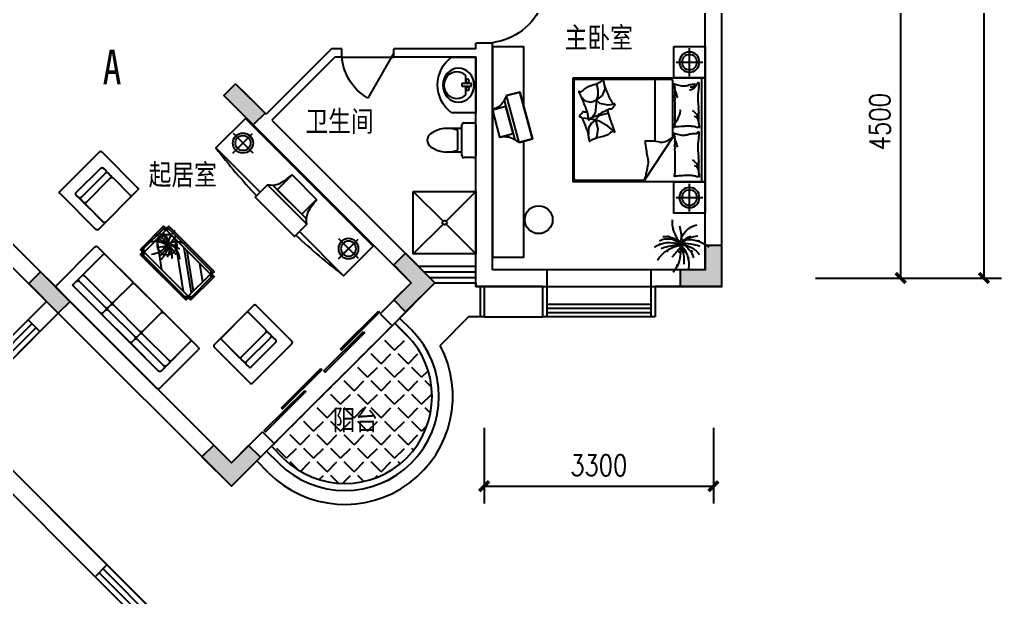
# Model space of a CAD drawing. Header units: millimetres. Extents: x 1246 to 36733, y 575 to 30358.
# Drawn here: x 22601 to 36733, y 14180 to 22496 of the extents above; entities that cross this region are included whole.
import ezdxf
from ezdxf.enums import TextEntityAlignment as Align

# ---------------------------------------------------------------- set-up
doc = ezdxf.new("R2010")
doc.units = ezdxf.units.MM
for name, color, linetype in [('COLUMN', 7, 'Continuous'), ('GROUND', 2, 'Continuous'), ('JIAJU', 30, 'Continuous'), ('PUB_DIM', 3, 'Continuous'), ('PUB_TEXT', 7, 'Continuous'), ('WALL', 4, 'Continuous'), ('WINDOW', 5, 'Continuous'), ('WINDOW_TEXT', 7, 'Continuous'), ('面积线', 1, 'Continuous')]:
    doc.layers.add(name, color=color, linetype=linetype)
doc.styles.add('-黑体', font='simhei.ttf')
doc.styles.add('CHINA', font='romant', dxfattribs={"width": 0.8, "height": 150, "bigfont": 'fs64f'})
doc.styles.add('DIM_FONT', font='SIMPLEX.shx', dxfattribs={"width": 0.8})
doc.styles.add('SIMPLEX', font='SIMPLEX.SHX')
doc.styles.get("Standard").update_dxf_attribs({"font": 'arial.ttf'})
doc.dimstyles.new('DIMN', dxfattribs={"dimtxt": 300, "dimasz": 1, "dimexe": 250, "dimexo": 300, "dimgap": 150, "dimtad": 1, "dimdec": 0, "dimdsep": 46, "dimtxsty": 'DIM_FONT', "dimblk": '_DIMX', "dimblk1": 'ARCHTICK', "dimblk2": 'ARCHTICK', "dimcen": 0.1, "dimclrt": 7, "dimadec": 0, "dimazin": 0, "dimtfac": 1, "dimtdec": 0, "dimtix": 1, "dimtmove": 2, "dimatfit": 3, "dimldrblk": '_DIMX', "dimfxl": 1, "dimtolj": 1, "dimtzin": 0, "dimarcsym": 0})

# ---------------------------------------------------------------- blocks, each defined once
blk = doc.blocks.new('_DIMX')
at = {"const_width": 50}
blk.add_lwpolyline([(-70, -70), (70, 70)], dxfattribs=at)
blk = doc.blocks.new('*D89')
at = {"layer": 'DEFPOINTS', "color": 0, "transparency": 16777216}
for p in [(33756, 27277), (33756, 18777), (36483, 18777)]:
    blk.add_point(p, dxfattribs=at)
at = {"layer": 'PUB_DIM', "color": 0, "lineweight": -2, "transparency": 16777216}
for p, q in [((34056, 27277), (36733, 27277)), ((36483, 27276), (36483, 18778)), ((34056, 18777), (36733, 18777))]:
    blk.add_line(p, q, dxfattribs=at)
for p, rotation in [((36483, 27277), 90), ((36483, 18777), 270)]:
    blk.add_blockref('_DIMX', p, dxfattribs=dict(at, rotation=rotation))
at = {"layer": 'PUB_DIM', "color": 7, "transparency": 16777216, "insert": (36183, 23027), "char_height": 300, "attachment_point": 5, "rotation": 90, "style": 'DIM_FONT'}
blk.add_mtext('\\A1;8500', dxfattribs=at)
blk = doc.blocks.new('_ARCHTICK')
at = {"color": 0, "linetype": 'ByBlock', "const_width": 0.15}
blk.add_lwpolyline([(-0.5, -0.5), (0.5, 0.5)], dxfattribs=at)
blk = doc.blocks.new('M_C33SQR')
for p, q in [((-433, 755), (-433, 25)), ((392, 780), (-408, 780)), ((417, 755), (417, 25)), ((242, 600), (-258, 600)), ((267, 575), (267, 0)), ((392, 0), (-408, 0))]:
    blk.add_line(p, q)
for points in [[(242, 600), (-258, 600, 0.414214), (-283, 575), (-283, 525, 0.414214), (-258, 500), (242, 500, 0.414214), (267, 525), (267, 575, 0.414214)], [(242, 500), (-258, 500, 0.414214), (-283, 475), (-283, 425, 0.414214), (-258, 400), (242, 400, 0.414214), (267, 425), (267, 475, 0.414214)], [(242, 400), (-258, 400, 0.414214), (-283, 375), (-283, 25, 0.414214), (-258, 0), (242, 0, 0.414214), (267, 25), (267, 375, 0.414214)]]:
    blk.add_lwpolyline(points, format="xyb", close=True)
for centre, start, end in [((-408, 755), 90, 180), ((392, 755), 0, 90), ((242, 575), 0, 90), ((-408, 25), 180, 270), ((392, 25), 270, 0)]:
    blk.add_arc(centre, 25, start, end)
at = {"width": 0.8, "flags": 9}
for tag in ['XSIZE', 'YSIZE']:
    blk.add_attdef(tag, (0, 0), '', height=0.5, dxfattribs=at)
blk = doc.blocks.new('_C2MJO')
at = {"layer": 'JIAJU'}
for p, q in [((0, 275), (0, -275)), ((-266, 0), (266, 0)), ((0, 0), (-294, 0))]:
    blk.add_line(p, q, dxfattribs=at)
for radius in [200, 150]:
    blk.add_circle((0, 0), radius, dxfattribs=at)
at = {"style": 'DIM_FONT', "width": 0.8, "flags": 9}
for tag in ['XSIZE', 'YSIZE']:
    blk.add_attdef(tag, (0, 0), '', height=0.5, dxfattribs=at)
blk = doc.blocks.new('U_A8KZN')
at = {"layer": 'JIAJU'}
for points in [[(300, 344), (300, -344)], [(350, -400), (600, -400), (600, 400), (350, 400)]]:
    blk.add_lwpolyline(points, dxfattribs=at)
for points in [[(350, -400), (350, 400), (600, 400), (600, -400)], [(300, -250), (300, 250), (0, 250), (0, -250)]]:
    blk.add_lwpolyline(points, close=True, dxfattribs=at)
for points in [[(350, 400), (319, 363), (231, 259), (-10, 254), (0, 250)], [(350, -400), (319, -363), (231, -259), (-10, -254), (0, -250)]]:
    blk.add_open_spline(points, degree=3, knots=[0, 0, 0, 0, 140.571181, 395.440063, 395.440063, 395.440063, 395.440063], dxfattribs=at)
at = {"style": 'DIM_FONT', "width": 0.8, "flags": 9}
for tag in ['XSIZE', 'YSIZE']:
    blk.add_attdef(tag, (0, 0), '', height=0.5, dxfattribs=at)
blk = doc.blocks.new('U_A2EHK')
at = {"layer": 'JIAJU'}
for points in [[(-674, 400, -0.023721), (-600, 1300)], [(-600, -1300, -0.023721), (-674, -400, -0.022437)]]:
    blk.add_lwpolyline(points, format="xyb", dxfattribs=at)
blk.add_lwpolyline([(-600, 400), (-600, 1300), (0, 1300), (0, -1300), (-600, -1300), (-600, -400)], dxfattribs=at)
at = {"layer": 'JIAJU', "xscale": 0.72727, "yscale": 0.72727, "zscale": 0.72727}
blk.add_blockref('_C2MJO', (-275, 1075), dxfattribs=at)
at = {"layer": 'JIAJU', "rotation": 180}
blk.add_blockref('U_A8KZN', (-100, 0), dxfattribs=at)
at = {"layer": 'JIAJU', "xscale": -0.72727, "yscale": 0.72727, "zscale": 0.72727, "rotation": 180}
blk.add_blockref('_C2MJO', (-275, -1075), dxfattribs=at)
at = {"style": 'DIM_FONT', "width": 0.8, "flags": 9}
for tag in ['XSIZE', 'YSIZE']:
    blk.add_attdef(tag, (0, 0), '', height=0.5, dxfattribs=at)
blk = doc.blocks.new('M_C34MSO')
for p, q in [((-1058, -186), (-1058, 600)), ((-1031, 627), (1015, 627)), ((-896, 8), (-896, 627)), ((881, -19), (881, 627)), ((1042, -186), (1042, 600)), ((-869, -19), (881, -19)), ((-1031, -213), (1015, -213))]:
    blk.add_line(p, q)
for points in [[(-869, 196), (-331, 196, 0.414214), (-304, 223), (-304, 600, 0.414214), (-331, 627), (-869, 627, 0.414214), (-896, 600), (-896, 223, 0.414214)], [(-277, 196), (261, 196, 0.414214), (288, 223), (288, 600, 0.414214), (261, 627), (-277, 627, 0.414214), (-304, 600), (-304, 223, 0.414214)], [(315, 196), (854, 196, 0.414214), (881, 223), (881, 600, 0.414214), (854, 627), (315, 627, 0.414214), (288, 600), (288, 223, 0.414214)], [(-869, 89), (-331, 89, 0.414214), (-304, 115), (-304, 169, 0.414214), (-331, 196), (-869, 196, 0.414214), (-896, 169), (-896, 115, 0.414214)], [(-277, 89), (261, 89, 0.414214), (288, 115), (288, 169, 0.414214), (261, 196), (-277, 196, 0.414214), (-304, 169), (-304, 115, 0.414214)], [(315, 89), (854, 89, 0.414214), (881, 115), (881, 169, 0.414214), (854, 196), (315, 196, 0.414214), (288, 169), (288, 115, 0.414214)], [(-869, -19), (-331, -19, 0.414214), (-304, 8), (-304, 62, 0.414214), (-331, 89), (-869, 89, 0.414214), (-896, 62), (-896, 8, 0.414214)], [(-277, -19), (261, -19, 0.414214), (288, 8), (288, 62, 0.414214), (261, 89), (-277, 89, 0.414214), (-304, 62), (-304, 8, 0.414214)], [(315, -19), (854, -19, 0.414214), (881, 8), (881, 62, 0.414214), (854, 89), (315, 89, 0.414214), (288, 62), (288, 8, 0.414214)]]:
    blk.add_lwpolyline(points, format="xyb", close=True)
for centre, start, end in [((-1031, 600), 90, 180), ((1015, 600), 0, 90), ((-869, 8), 180, 270), ((854, 8), 270, 0), ((-1031, -186), 180, 270), ((1015, -186), 270, 0)]:
    blk.add_arc(centre, 26.9, start, end)
at = {"width": 0.8, "flags": 9}
for tag in ['XSIZE', 'YSIZE']:
    blk.add_attdef(tag, (0, 0), '', height=0.5, dxfattribs=at)
blk = doc.blocks.new('U_A8GCQ')
at = {"layer": 'JIAJU', "rotation": 90}
blk.add_blockref('M_C34MSO', (-213, 8), dxfattribs=at)
at = {"style": 'DIM_FONT', "width": 0.8, "flags": 9}
for tag in ['XSIZE', 'YSIZE']:
    blk.add_attdef(tag, (0, 0), '', height=0.5, dxfattribs=at)
blk = doc.blocks.new('_WBLK')
for p, q in [((-0.5, 0.5), (0.5, 0.5)), ((0.5, 0.1667), (-0.5, 0.1667)), ((0.5, -0.1667), (-0.5, -0.1667)), ((-0.5, -0.5), (0.5, -0.5))]:
    blk.add_line(p, q)
at = {"layer": 'WINDOW_TEXT', "style": 'SIMPLEX', "flags": 9}
blk.add_attdef('A', text='', height=1, dxfattribs=at).set_placement((0, 1.5), align=Align.MIDDLE)
blk = doc.blocks.new('M_C57NTX')
for p, q in [((-446, 283), (-446, 278)), ((-436, 293), (473, 293)), ((483, 283), (483, 278)), ((-496, -226), (-496, 233)), ((-486, 243), (-481, 243)), ((-427, 268), (-471, 224)), ((-399, 268), (-471, 196)), ((-471, -226), (-471, 233)), ((-436, 268), (473, 268)), ((-431, 72), (-217, 228)), ((-431, -116), (43, 228)), ((-431, -159), (102, 228)), ((-336, -222), (283, 228)), ((436, 268), (509, 196)), ((465, 268), (509, 224)), ((509, 233), (509, -226)), ((524, 243), (519, 243)), ((534, 233), (534, -226)), ((106, -222), (469, 42)), ((-486, -236), (-481, -236)), ((-399, -262), (-471, -189)), ((-427, -262), (-471, -218)), ((-446, -277), (-446, -272)), ((473, -262), (-436, -262)), ((436, -262), (509, -189)), ((465, -262), (509, -218)), ((483, -277), (483, -272)), ((524, -236), (519, -236)), ((473, -287), (-436, -287))]:
    blk.add_line(p, q)
blk.add_lwpolyline([(-431, -222), (-431, 228), (469, 228), (469, -222)], close=True)
at = {"const_width": 12}
for points in [[(225, 150, 1), (237, 150, 1)], [(409, 163, 1), (421, 163, 1)], [(123, 120, 1), (135, 120, 1)], [(189, 24, 1), (201, 24, 1)], [(253, 126, 1), (265, 126, 1)], [(264, 18, 1), (276, 18, 1)], [(277, 84, 1), (289, 84, 1)], [(288, 107, 1), (300, 107, 1)], [(294, 93, 1), (306, 93, 1)], [(297, 74, 1), (309, 74, 1)], [(305, 18, 1), (317, 18, 1)], [(308, 87, 1), (320, 87, 1)], [(418, 27, 1), (430, 27, 1)], [(486, 90, 1), (498, 90, 1)], [(220, -38, 1), (232, -38, 1)], [(324, -108, 1), (336, -108, 1)]]:
    blk.add_lwpolyline(points, format="xyb", close=True, dxfattribs=at)
blk.add_circle((308, 86), 144)
for centre, radius, start, end in [((-436, 283), 10, 90, 180), ((156, 293), 219, 342.9456, 6.4814), ((473, 283), 10, 0, 90), ((-486, 233), 10, 90, 180), ((-481, 233), 10, 0, 90), ((-436, 278), 10, 180, 270), ((110, -88), 259, 48.7581, 83.8624), ((109, 83), 193, 6.9904, 78.0284), ((176, 42), 126, 28.8901, 78.4579), ((781, 125), 490, 163.8561, 179.1105), ((-395, 504), 810, 328.9873, 340.361), ((421, -27), 169, 62.9909, 135.9102), ((448, -69), 233, 85.8741, 126.9558), ((473, 278), 10, 270, 0), ((519, 233), 10, 90, 180), ((524, 233), 10, 0, 90), ((228, -157), 293, 78.5516, 130.9815), ((280, -402), 502, 88.3286, 108.729), ((344, -194), 291, 103.0452, 139.7766), ((364, -84), 190, 114.0956, 166.2953), ((482, -98), 260, 134.4861, 189.3762), ((613, -62), 346, 155.0888, 185.9637), ((267, -555), 642, 70.5249, 87.8244), ((624, 28), 325, 171.2496, 218.2333), ((404, -128), 234, 53.3231, 115.7633), ((-1013, -1156), 1790, 39.0488, 42.6799), ((269, -208), 287, 31.315, 82.1378), ((-486, -226), 10, 180, 270), ((-481, -226), 10, 270, 0), ((-436, -272), 10, 90, 180), ((-436, -277), 10, 180, 270), ((473, -272), 10, 0, 90), ((473, -277), 10, 270, 0), ((519, -226), 10, 180, 270), ((524, -226), 10, 270, 0)]:
    blk.add_arc(centre, radius, start, end)
at = {"style": 'DIM_FONT', "width": 0.8, "flags": 9}
for tag in ['XSIZE', 'YSIZE']:
    blk.add_attdef(tag, (0, 0), '', height=0.5, dxfattribs=at)
blk = doc.blocks.new('U_A10HSO')
at = {"layer": 'JIAJU', "rotation": 270}
blk.add_blockref('M_C57NTX', (-293, 19), dxfattribs=at)
at = {"style": 'DIM_FONT', "width": 0.8, "flags": 9}
for tag in ['XSIZE', 'YSIZE']:
    blk.add_attdef(tag, (0, 0), '', height=0.5, dxfattribs=at)
blk = doc.blocks.new('00417160123020')
for p, q in [((-750, 90), (750, 90)), ((-750, 29.7), (750, 29.7)), ((-750, -29.7), (750, -29.7)), ((-750, -90), (750, -90))]:
    blk.add_line(p, q)
at = {"style": 'SIMPLEX', "flags": 9}
blk.add_attdef('A', text='', height=1, dxfattribs=at).set_placement((0, 0), align=Align.MIDDLE)
blk = doc.blocks.new('M_F19')
at = {"const_width": 30}
for points in [[(-446, 82, 1), (-416, 82, 1)], [(-192, 156, 1), (-162, 156, 1)], [(-123, 99, 1), (-93, 99, 1)], [(-61, -8, 1), (-31, -8, 1)], [(-34, 49, 1), (-4, 49, 1)], [(-20, 16, 1), (10, 16, 1)], [(14, 0, 1), (44, 0, 1)], [(269, 190, 1), (299, 190, 1)], [(461, 8, 1), (491, 8, 1)], [(-281, -157, 1), (-251, -157, 1)], [(-96, -173, 1), (-66, -173, 1)], [(-13, -33, 1), (17, -33, 1)], [(7, -173, 1), (37, -173, 1)], [(289, -149, 1), (319, -149, 1)], [(-206, -314, 1), (-176, -314, 1)], [(56, -487, 1), (86, -487, 1)]]:
    blk.add_lwpolyline(points, format="xyb", close=True, dxfattribs=at)
for centre, radius, start, end in [((-483, -9), 482, 6.9904, 78.0284), ((-364, 515), 548, 342.9456, 6.4814), ((1199, 96), 1225, 163.8561, 179.1105), ((-1741, 1044), 2026, 328.9873, 340.361), ((-185, -611), 732, 78.5516, 130.9815), ((-55, -1223), 1256, 88.3286, 108.729), ((104, -701), 728, 103.0452, 139.7766), ((-480, -437), 647, 48.7581, 83.8624), ((155, -426), 476, 114.0956, 166.2953), ((-315, -111), 315, 28.8901, 78.4579), ((298, -285), 422, 62.9909, 135.9102), ((257, -536), 586, 53.3231, 115.7633), ((366, -391), 582, 85.8741, 126.9558), ((450, -463), 649, 134.4861, 189.3762), ((779, -372), 864, 155.0888, 185.9637), ((-87, -1604), 1605, 70.5249, 87.8244), ((805, -149), 813, 171.2496, 218.2333), ((-3288, -3108), 4475, 39.0488, 42.6799), ((-83, -736), 718, 31.315, 82.1378)]:
    blk.add_arc(centre, radius, start, end)
at = {"width": 0.8, "flags": 9}
for tag in ['XSIZE', 'YSIZE']:
    blk.add_attdef(tag, (0, 0), '', height=0.5, dxfattribs=at)
blk = doc.blocks.new('U_C0KIT')
at = {"layer": 'JIAJU', "xscale": 0.76923, "yscale": 0.76923, "zscale": 0.76923}
blk.add_blockref('M_F19', (0, 0), dxfattribs=at)
at = {"style": 'DIM_FONT', "width": 0.8, "flags": 9}
for tag in ['XSIZE', 'YSIZE']:
    blk.add_attdef(tag, (0, 0), '', height=0.5, dxfattribs=at)
blk = doc.blocks.new('M_C54TQD')
for p, q in [((0, -52), (1500, -52)), ((26, -509), (26, -1968)), ((853, -489), (46, -489)), ((853, -489), (1472, -916)), ((46, -761), (915, -761)), ((1472, -1968), (1472, -916)), ((381, -1368), (395, -1471)), ((778, -1368), (698, -1472)), ((161, -1514), (137, -1518)), ((255, -1552), (161, -1514)), ((324, -1645), (255, -1552)), ((395, -1471), (369, -1593)), ((528, -1559), (509, -1470)), ((698, -1472), (623, -1603)), ((90, -1638), (87, -1645)), ((188, -1621), (90, -1638)), ((257, -1618), (188, -1621)), ((324, -1645), (257, -1618)), ((369, -1593), (324, -1645)), ((324, -1645), (510, -1664)), ((324, -1645), (355, -1728)), ((510, -1664), (560, -1700)), ((548, -1617), (528, -1559)), ((605, -1658), (548, -1617)), ((605, -1658), (594, -1752)), ((623, -1603), (605, -1658)), ((605, -1658), (734, -1626)), ((605, -1658), (655, -1721)), ((734, -1626), (837, -1640)), ((837, -1640), (873, -1660)), ((335, -1810), (281, -1873)), ((355, -1728), (335, -1810)), ((560, -1700), (572, -1709)), ((592, -1767), (580, -1861)), ((655, -1721), (720, -1769)), ((720, -1769), (813, -1769)), ((46, -1988), (1452, -1988))]:
    blk.add_line(p, q)
blk.add_lwpolyline([(0, -2000), (0, 0), (1500, 0), (1500, -2000)], close=True)
for points in [[(101, -127, -0.263368), (73, -108, -0.494818), (82, -89, -0.049225), (100, -88, -0.036831), (124, -89, -0.031893), (161, -97, 0.035782), (195, -104, 0.032941), (285, -110, 0.026564), (396, -104, 0.017905), (434, -99, -0.033397), (454, -97, -0.03204), (491, -97, 0.018442), (555, -101, 0.010837), (620, -100, 0.014624), (668, -97, 0.111249), (691, -89, -0.153708), (708, -86, -0.076444), (715, -87, -0.215512), (717, -89, -0.585858), (714, -92, 0.363489), (709, -95, 0.191716), (709, -106, -0.129675), (711, -123, -0.01735), (708, -140, 0.019326), (706, -155, 0.018818), (699, -223, 0.021828), (698, -283, 0.006204), (700, -316, 0.001963), (706, -423, 0.028341), (710, -459, -0.117014), (709, -468, -0.36606), (708, -469, -0.03973), (694, -466, -0.048309), (681, -461, 0.062981), (670, -457, 0.04058), (647, -454, 0.014345), (580, -451, 0.005484), (454, -452, 0.007153), (358, -455, 0.008762), (316, -458, -0.008153), (270, -461, -0.06251), (213, -456, 0.078669), (167, -454, 0.047825), (145, -459, -0.034494), (114, -466, -0.023571), (89, -469, -0.510228), (88, -468), (95, -438), (116, -356, 0.073041), (118, -336, 0.023305), (112, -275, 0.018299), (108, -252, -0.01097), (101, -214, -0.042281), (98, -180, -0.027201), (101, -126)], [(101, -127, -0.077379), (136, -152, -0.077379), (161, -187, -0.047525), (171, -211, -0.047525), (176, -238)], [(575, -101, 0.027842), (551, -111, 0.048685), (539, -119, 0.023666), (511, -144, 0.031223), (492, -164, 0.046801), (486, -172, 0.023191), (478, -189)], [(657, -95, 0.088153), (622, -98, 0.088153), (591, -114, 0.077547), (569, -135, 0.077547), (555, -162)], [(810, -127, -0.263368), (782, -108, -0.494818), (791, -89, -0.049225), (809, -88, -0.036831), (833, -89, -0.031893), (871, -97, 0.035782), (905, -104, 0.032941), (994, -110, 0.026564), (1106, -104, 0.017905), (1143, -99, -0.033397), (1163, -97, -0.03204), (1200, -97, 0.018442), (1265, -101, 0.010837), (1329, -100, 0.014624), (1377, -97, 0.111249), (1400, -89, -0.153708), (1417, -86, -0.076444), (1424, -87, -0.215512), (1426, -89, -0.585858), (1423, -92, 0.363489), (1419, -95, 0.191716), (1419, -106, -0.129675), (1421, -123, -0.01735), (1418, -140, 0.019326), (1415, -155, 0.018818), (1408, -223, 0.021828), (1407, -283, 0.006204), (1409, -316, 0.001963), (1415, -423, 0.028341), (1419, -459, -0.117014), (1419, -468, -0.36606), (1417, -469, -0.03973), (1404, -466, -0.048309), (1390, -461, 0.062981), (1379, -457, 0.04058), (1356, -454, 0.014345), (1289, -451, 0.005484), (1164, -452, 0.007153), (1067, -455, 0.008762), (1025, -458, -0.008153), (979, -461, -0.06251), (922, -456, 0.078669), (877, -454, 0.047825), (854, -459, -0.034494), (823, -466, -0.023571), (798, -469, -0.510228), (797, -468), (805, -438), (825, -356, 0.073041), (827, -336, 0.023305), (821, -275, 0.018299), (817, -252, -0.01097), (810, -214, -0.042281), (807, -180, -0.027201), (810, -126)], [(1284, -101, 0.027842), (1260, -111, 0.048685), (1248, -119, 0.023666), (1220, -144, 0.031223), (1201, -164, 0.046801), (1196, -172, 0.023191), (1188, -189)], [(1366, -95, 0.088153), (1332, -98, 0.088153), (1300, -114, 0.077547), (1279, -135, 0.077547), (1265, -162)], [(99, -143, -0.05369), (114, -156, -0.070312), (122, -168, -0.015448), (125, -177, -0.013244), (129, -187, -0.082127), (132, -205, -0.064164), (129, -228)], [(191, -454, 0.009729), (219, -445, 0.009729), (246, -435, 0.007971), (267, -426, 0.007971), (289, -416)], [(661, -455, 0.016108), (622, -429, 0.024599), (595, -414, 0.009477), (546, -391, 0.015937), (516, -378, 0.072521), (500, -375, 0.033339), (463, -375)], [(901, -454, 0.009729), (928, -445, 0.009729), (955, -435, 0.007971), (977, -426, 0.007971), (998, -416)], [(853, -489, -0.085272), (917, -599, -0.124044), (926, -686), (912, -782), (914, -912)], [(914, -912, 0.007867), (1032, -894, 0.009508), (1128, -876, 0.006616), (1193, -862, -0.023828), (1212, -858, -0.080713), (1230, -859, -0.009591), (1383, -891, -0.013133), (1416, -899, -0.007859), (1472, -916)], [(464, -1480, 0.025626), (476, -1478, 0.0108), (605, -1436, 0.00456), (692, -1405, 0.01125), (727, -1391, 0.069394), (746, -1380, -0.079756), (763, -1371, -0.106399), (778, -1368, -0.328642), (782, -1372, -0.299547), (779, -1378, 0.189917), (774, -1387, 0.033518), (773, -1397, 0.075627), (773, -1402, 0.053489), (776, -1410, 0.017838), (788, -1432, 0.038394), (805, -1456, -0.059529), (816, -1472, -0.035943), (826, -1498, -0.011245), (852, -1585, -0.006203), (862, -1624, 0.010783), (868, -1647, 0.019485), (873, -1660, 0.005062), (892, -1710, 0.101392), (909, -1736, -0.223768), (914, -1749, -0.25558), (911, -1754, -0.081563), (895, -1759, -0.071805), (878, -1759, 0.069985), (861, -1759, 0.03546), (801, -1772, 0.029432), (732, -1797, 0.001554), (699, -1811, -0.00152), (665, -1826, -0.004735), (629, -1840, 0.00382), (586, -1859, 0.296001), (564, -1891, -0.649774), (542, -1900, -0.02319), (538, -1895, 0.0288), (534, -1892, 0.005727), (527, -1886, -0.004358), (519, -1878, -0.027528), (502, -1861, -0.046214), (493, -1850, -0.194121), (490, -1833, 0.133719), (489, -1809, 0.005779), (482, -1787, 0.008882)]]:
    blk.add_lwpolyline(points, format="xyb")
blk.add_lwpolyline([(58, -1583, 0.101392), (40, -1559, -0.223768), (34, -1546, -0.25558), (36, -1541, -0.081563), (52, -1535, -0.071805), (69, -1534, 0.069985), (86, -1532, 0.03546), (145, -1515, 0.029432), (211, -1485, 0.001554), (244, -1468, -0.00152), (276, -1451, -0.004735), (311, -1433, 0.00382), (353, -1412, 0.296001), (372, -1378, -0.649774), (393, -1367, -0.02319), (398, -1372, 0.0288), (402, -1375, 0.005727), (409, -1380, -0.004358), (418, -1387, -0.027528), (436, -1403, -0.046214), (445, -1414, -0.194121), (450, -1430, 0.133719), (453, -1454, 0.011505), (471, -1496, 0.008882), (497, -1550, 0.012426), (535, -1618, -0.033612), (547, -1644), (570, -1701), (588, -1744, 0.224341), (603, -1757, -0.722772), (603, -1766, -0.103513), (599, -1767, 0.053465), (592, -1767, 0.030109), (569, -1772, -0.031436), (547, -1776, -0.05324), (532, -1776, 0.05518), (517, -1777, 0.056271), (492, -1783, 0.0108), (366, -1835, 0.00456), (281, -1873, 0.01125), (247, -1889, 0.069394), (229, -1902, -0.079756), (213, -1912, -0.106399), (199, -1915, -0.328642), (195, -1912, -0.299547), (196, -1906, 0.189917), (201, -1896, 0.033518), (202, -1886, 0.075627), (201, -1882, 0.053489), (197, -1874, 0.017838), (184, -1853, 0.038394), (165, -1830, -0.059529), (153, -1815, -0.035943), (140, -1790, -0.011245), (108, -1705, -0.006203), (95, -1667, 0.010783), (87, -1645, 0.019485), (82, -1632, 0.005062)], format="xyb", close=True)
for centre, start, end in [((46, -509), 90, 180), ((46, -741), 180, 270), ((46, -1968), 180, 270), ((1452, -1968), 270, 0)]:
    blk.add_arc(centre, 20, start, end)
at = {"style": 'DIM_FONT', "width": 0.8, "flags": 9}
for tag in ['XSIZE', 'YSIZE']:
    blk.add_attdef(tag, (0, 0), '', height=0.5, dxfattribs=at)
blk = doc.blocks.new('U_A4GEV')
at = {"layer": 'JIAJU', "yscale": 0.95, "rotation": 270}
blk.add_blockref('M_C54TQD', (0, 1500), dxfattribs=at)
at = {"style": 'DIM_FONT', "width": 0.8, "flags": 9}
for tag in ['XSIZE', 'YSIZE']:
    blk.add_attdef(tag, (0, 0), '', height=0.5, dxfattribs=at)
blk = doc.blocks.new('TV')
at = {"layer": 'JIAJU'}
for points in [[(-250, 350), (-250, -350), (-450, -350), (-450, 350)], [(-200, 200), (-200, -200), (0, -200), (0, 200)]]:
    blk.add_lwpolyline(points, close=True, dxfattribs=at)
for points in [[(-250, 350), (-450, 350), (-450, -350), (-250, -350)], [(-200, -294), (-200, 294)]]:
    blk.add_lwpolyline(points, dxfattribs=at)
for points in [[(-250, 350), (-219, 313), (-131, 209), (10, 204), (0, 200)], [(-250, -350), (-219, -313), (-131, -209), (10, -204), (0, -200)]]:
    blk.add_open_spline(points, degree=3, knots=[0, 0, 0, 0, 140.571181, 395.440063, 395.440063, 395.440063, 395.440063], dxfattribs=at)
blk = doc.blocks.new('U_B3YBY')
at = {"layer": 'JIAJU', "color": 9}
for p, q in [((-170, 200), (-170, 430)), ((170, 200), (170, 430)), ((-250, 30), (-250, 170)), ((-220, 200), (220, 200)), ((-140, 260), (140, 260)), ((250, 170), (250, 30)), ((220, 0), (-220, 0))]:
    blk.add_line(p, q, dxfattribs=at)
for centre, radius, start, end in [((227, 413), 398, 143.3619, 202.5495), ((0, 590), 110, 33.4509, 146.5491), ((-227, 413), 398, 337.4505, 36.6381), ((-220, 170), 30, 90, 180), ((220, 170), 30, 0, 90), ((-220, 30), 30, 180, 270), ((220, 30), 30, 270, 0)]:
    blk.add_arc(centre, radius, start, end, dxfattribs=at)
at = {"style": 'DIM_FONT', "width": 0.8, "flags": 9}
for tag in ['XSIZE', 'YSIZE']:
    blk.add_attdef(tag, (0, 0), '', height=0.5, dxfattribs=at)
blk = doc.blocks.new('U_B1IZM')
at = {"layer": 'JIAJU', "xscale": -1, "rotation": 270}
blk.add_blockref('U_B3YBY', (0, 0), dxfattribs=at)
at = {"style": 'DIM_FONT', "width": 0.8, "flags": 9}
for tag in ['XSIZE', 'YSIZE']:
    blk.add_attdef(tag, (0, 0), '', height=0.5, dxfattribs=at)
blk = doc.blocks.new('_DBLK')
blk.add_line((-0.5, 0), (0, -0.866))
blk.add_arc((-0.5, 0), 1, 300, 0)
at = {"style": 'SIMPLEX', "flags": 9}
blk.add_attdef('A', text='', height=1, dxfattribs=at).set_placement((0, 1.5), align=Align.MIDDLE)
blk = doc.blocks.new('M_E33IEP')
at = {"linetype": 'Continuous'}
for p, q in [((44, -21), (44, 20)), ((44, 20), (194, 20)), ((135, 135), (135, 20)), ((194, 20), (194, -21)), ((194, -21), (44, -21)), ((135, -21), (135, -144))]:
    blk.add_line(p, q, dxfattribs=at)
for centre, radius in [((248, -5), 246), ((106, 56), 26.7), ((105, -55), 26.7)]:
    blk.add_circle(centre, radius, dxfattribs=at)
blk.add_arc((274, -5), 197, 225.2527, 134.7473, dxfattribs=at)
at = {"style": 'DIM_FONT', "width": 0.8, "flags": 9}
for tag in ['XSIZE', 'YSIZE']:
    blk.add_attdef(tag, (0, 0), '', height=0.5, dxfattribs=at)
at = {"linetype": 'Continuous', "style": 'CHINA', "width": 0.8, "flags": 9}
for tag in ['XSIZE', 'YSIZE']:
    blk.add_attdef(tag, (2, -251), '', height=150, dxfattribs=at)
blk = doc.blocks.new('U_B0XZV')
at = {"layer": 'JIAJU', "xscale": 0.91278, "rotation": 270}
blk.add_blockref('M_E33IEP', (1, 40), dxfattribs=at)
at = {"style": 'DIM_FONT', "width": 0.8, "flags": 9}
for tag in ['XSIZE', 'YSIZE']:
    blk.add_attdef(tag, (0, 0), '', height=0.5, dxfattribs=at)
blk = doc.blocks.new('*D93')
at = {"layer": 'DEFPOINTS', "color": 0, "transparency": 16777216}
for p in [(33756, 23277), (33756, 18777), (35283, 18777)]:
    blk.add_point(p, dxfattribs=at)
at = {"layer": 'PUB_DIM', "color": 0, "lineweight": -2, "transparency": 16777216}
for p, q in [((34056, 23277), (35533, 23277)), ((35283, 23276), (35283, 18778)), ((34056, 18777), (35533, 18777))]:
    blk.add_line(p, q, dxfattribs=at)
for p, rotation in [((35283, 23277), 90), ((35283, 18777), 270)]:
    blk.add_blockref('_DIMX', p, dxfattribs=dict(at, rotation=rotation))
at = {"layer": 'PUB_DIM', "color": 7, "transparency": 16777216, "insert": (34983, 21027), "char_height": 300, "attachment_point": 5, "rotation": 90, "style": 'DIM_FONT'}
blk.add_mtext('\\A1;4500', dxfattribs=at)
blk = doc.blocks.new('U_A6GYP')
at = {"layer": 'JIAJU'}
for p, q in [((-225, 425), (-225, 25)), ((-418, 225), (-32, 225))]:
    blk.add_line(p, q, dxfattribs=at)
blk.add_lwpolyline([(-450, 0), (0, 0), (0, 450), (-450, 450)], close=True, dxfattribs=at)
for radius in [145, 109]:
    blk.add_circle((-225, 225), radius, dxfattribs=at)
at = {"style": 'DIM_FONT', "width": 0.8, "flags": 9}
for tag in ['XSIZE', 'YSIZE']:
    blk.add_attdef(tag, (0, 0), '', height=0.5, dxfattribs=at)

msp = doc.modelspace()

# ---------------------------------------------------------------- hatches: boundary and pattern name
at = {"layer": 'COLUMN'}
for points in [[(25708.9, 21574.5), (25878.7, 21404.8), (26133.2, 21150.3), (25963.5, 20980.6), (25539.2, 21404.8)], [(32708.1, 19246.8), (32468.1, 19246.8), (32468.1, 18896.8), (32108.1, 18896.8), (32108.1, 18656.8), (32708.1, 18656.8)], [(28157, 18292.1), (27988.6, 18463.1), (28238, 18708.7), (27985.4, 18965.2), (28156.4, 19133.6), (28577.4, 18706.1)], [(22902.6, 18865.5), (23072.3, 18695.8), (23326.8, 18441.2), (23157.1, 18271.5), (22732.9, 18695.8)], [(26067.1, 16195.9), (25897.4, 16365.6), (25649.9, 16118.1), (25395.4, 16372.7), (25225.7, 16203), (25649.9, 15778.7)]]:
    msp.add_hatch(color=256, dxfattribs=at).paths.add_polyline_path(points)
at = {"layer": 'JIAJU'}
h = msp.add_hatch(dxfattribs=at)
h.set_pattern_fill('ANGLE', color=256, scale=1000, angle=45, style=0)
h.set_pattern_definition([(45, (10692.25, 8209.87), (-194.4544, 194.4544), [200, -75]), (135, (10692.25, 8209.87), (-194.4544, -194.4544), [200, -75])])
h.paths.add_polyline_path([(28170.2, 17959.6), (28000.5, 18129.3), (27962.2, 18090.9), (26265.1, 16393.9), (26226.8, 16355.5), (26396.5, 16185.8, 1)])
h.paths.add_polyline_path([(27044.8, 16447.5), (27868.4, 16447.5), (27868.4, 17034.8), (27044.8, 17034.8)], flags=24)

# ---------------------------------------------------------------- linework, layer by layer
at = {"layer": 'COLUMN'}
for points in [[(25708.9, 21574.5), (25878.7, 21404.8), (25878.7, 21404.8), (26133.2, 21150.3), (25963.5, 20980.6), (25539.2, 21404.8)], [(32708.1, 19246.8), (32468.1, 19246.8), (32468.1, 18896.8), (32108.1, 18896.8), (32108.1, 18656.8), (32708.1, 18656.8)], [(28157, 18292.1), (27988.6, 18463.1), (28238, 18708.7), (27985.4, 18965.2), (28156.4, 19133.6), (28577.4, 18706.1)], [(22902.6, 18865.5), (23072.3, 18695.8), (23072.3, 18695.8), (23326.8, 18441.2), (23157.1, 18271.5), (22732.9, 18695.8)], [(26067.1, 16195.9), (25897.4, 16365.6), (25649.9, 16118.1), (25395.4, 16372.7), (25225.7, 16203), (25649.9, 15778.7)]]:
    msp.add_lwpolyline(points, close=True, dxfattribs=at)
at = {"layer": 'GROUND'}
msp.add_line((27237.8, 21956.8), (27987.8, 21956.8), dxfattribs=at)
at = {"layer": 'JIAJU'}
for p, q in [((28268.1, 20024.7), (28696.9, 19595.9)), ((29168.1, 20024.7), (28739.3, 19595.9)), ((28696.9, 19553.4), (28268.1, 19124.7)), ((28739.3, 19553.4), (29168.1, 19124.7))]:
    msp.add_line(p, q, dxfattribs=at)
for points in [[(29858.1, 21247.9), (29858.1, 22106.8), (29408.1, 22106.8), (29408.1, 19076.8), (29858.1, 19076.8), (29858.1, 20744.5)], [(28818.1, 21956.8), (28818.1, 21956.8), (29168.1, 21956.8), (29168.1, 21156.8), (28818.1, 21156.8)]]:
    msp.add_lwpolyline(points, dxfattribs=at)
msp.add_lwpolyline([(28818.1, 21156.8, -0.5007866), (28818.1, 21956.8)], format="xyb", dxfattribs=at)
msp.add_lwpolyline([(28268.1, 20024.7), (29168.1, 20024.7), (29168.1, 19124.7), (28268.1, 19124.7)], close=True, dxfattribs=at)
for centre, radius in [((30073.5, 19615.6), 200), ((28718.1, 19574.7), 30)]:
    msp.add_circle(centre, radius, dxfattribs=at)
at = {"layer": 'WALL'}
for p, q in [((32708.1, 18656.8), (32708.1, 23396.8)), ((32468.1, 18896.8), (32468.1, 23156.8)), ((27088.1, 22076.8), (26147.4, 21136.1)), ((27237.8, 22076.8), (27088.1, 22076.8)), ((27237.8, 21956.8), (27237.8, 22076.8)), ((27987.8, 21956.8), (27987.8, 22076.8)), ((29168.1, 22076.8), (27987.8, 22076.8)), ((29408.1, 22156.8), (29168.1, 22156.8)), ((29168.1, 22076.8), (29168.1, 22156.8)), ((29408.1, 18896.8), (29408.1, 22156.8)), ((27137.8, 21956.8), (26232.2, 21051.3)), ((27237.8, 21956.8), (27137.8, 21956.8)), ((29168.1, 21956.8), (27987.8, 21956.8)), ((29168.1, 18656.8), (29168.1, 21956.8)), ((25708.9, 21574.5), (25539.2, 21404.8)), ((25708.9, 21574.5), (26147.4, 21136.1)), ((25539.2, 21404.8), (28237.9, 18706.1)), ((26232.2, 21051.3), (28577.4, 18706.1)), ((25649.9, 16118.1), (22458.3, 19309.8)), ((22987.4, 18441.2), (22358.9, 19069.8)), ((32468.1, 18896.8), (29408.1, 18896.8)), ((30188.1, 18896.8), (30188.1, 18216.8)), ((31688.1, 18896.8), (31688.1, 18216.8)), ((28237.9, 18706.1), (27792.5, 18260.6)), ((28577.4, 18706.1), (27962.2, 18090.9)), ((30128.1, 18656.8), (29168.1, 18656.8)), ((29228.1, 18656.8), (29228.1, 18216.8)), ((29288.1, 18656.8), (29288.1, 18216.8)), ((30128.1, 18656.8), (30128.1, 18216.8)), ((31748.1, 18656.8), (31748.1, 18216.8)), ((32708.1, 18656.8), (31748.1, 18656.8)), ((22723.6, 18177.3), (22987.4, 18441.2)), ((22893.3, 18007.6), (23157.1, 18271.5)), ((25649.9, 15778.7), (23157.1, 18271.5)), ((27792.5, 18260.6), (27962.2, 18090.9)), ((22723.6, 18177.3), (22893.3, 18007.6)), ((29288.1, 18216.8), (29228.1, 18216.8)), ((30188.1, 18216.8), (30128.1, 18216.8)), ((31748.1, 18216.8), (31688.1, 18216.8)), ((23857.6, 14647.7), (21695.5, 16809.8)), ((23687.9, 14478), (21552.1, 16613.8)), ((26095.4, 16563.6), (25649.9, 16118.1)), ((26095.4, 16563.6), (26265.1, 16393.9)), ((26265.1, 16393.9), (25649.9, 15778.7)), ((23687.9, 14478), (23857.6, 14647.7))]:
    msp.add_line(p, q, dxfattribs=at)
at = {"layer": 'WINDOW'}
for p, q in [((28337.4, 18946.1), (29168.1, 18946.1)), ((28417.4, 18866.1), (29168.1, 18866.1)), ((31688.1, 18896.8), (30188.1, 18896.8)), ((28497.4, 18786.1), (29168.1, 18786.1)), ((28577.4, 18706.1), (29168.1, 18706.1)), ((27962.2, 18090.9), (26265.1, 16393.9)), ((28170.2, 17959.6), (28000.5, 18129.3)), ((28240.9, 18030.3), (28071.2, 18200)), ((29063.3, 18216.8), (28653.3, 17806.8)), ((29228.1, 18216.8), (29063.3, 18216.8)), ((29288.1, 18216.8), (30128.1, 18216.8)), ((26325.8, 16115.1), (26156, 16284.8)), ((26396.5, 16185.8), (26226.8, 16355.5)), ((26184.3, 15973.7), (26014.6, 16143.4))]:
    msp.add_line(p, q, dxfattribs=at)
for points in [[(27764.5, 18300.7), (27777.4, 18282.6), (27235.5, 17740.7), (27217.9, 17758.3)], [(27552.5, 18007.7), (27565.4, 17989.6), (26997.2, 17421.4), (26979.7, 17439)], [(26937, 17473.2), (26949.9, 17455.1), (26387, 16892.1), (26369.4, 16909.8)], [(26704, 17159.2), (26716.9, 17141), (26138.2, 16562.3), (26120.6, 16580)]]:
    msp.add_lwpolyline(points, close=True, dxfattribs=at)
for radius, end in [(1354.2, 45), (1254.2, 45), (1554.2, 28.18519)]:
    msp.add_arc((27283.3, 17072.7), radius, 225, end, dxfattribs=at)
at = {"layer": '面积线'}
msp.add_lwpolyline([(27223.8, 11281.5), (21695.5, 16809.8), (23157.1, 18271.5), (25649.9, 15778.7), (26156, 16284.8), (26325.8, 16115.1, 1), (28240.9, 18030.3), (28071.2, 18200), (28577.4, 18706.1), (29168.1, 18706.1), (29168.1, 18656.8), (32708.1, 18656.8), (32708.1, 23396.8), (31708.1, 23396.8), (31708.1, 26196.8), (29908.1, 26196.8), (29908.1, 26796.8), (24268.1, 26796.8), (24268.1, 26196.8), (21768.1, 26196.8)], format="xyb", dxfattribs=at)

# ---------------------------------------------------------------- block references
at = {"layer": 'JIAJU', "xscale": -1}
for name, p, rotation in [('U_A6GYP', (32468.1, 22109.9), 180.000000000104), ('U_B0XZV', (29104.3, 21556.8), 270.0000000001039), ('U_A2EHK', (26770, 20154.2), 225.0000000001041), ('M_C33SQR', (24011.1, 19753.3), 45.00000000000009), ('U_A6GYP', (32468.1, 20159.9), 180.000000000104), ('U_A10HSO', (25074.5, 19197.4), 225.0000000001039), ('U_A8GCQ', (23853, 17909.6), 45.00000000010392)]:
    msp.add_blockref(name, p, dxfattribs=dict(at, rotation=rotation))
at = {"layer": 'JIAJU'}
msp.add_blockref('U_A4GEV', (32468.1, 20159.9), dxfattribs=at)
at = {"layer": 'JIAJU', "extrusion": (0, 0, -1), "xscale": -1, "zscale": -1, "rotation": 164.9999999998961}
msp.add_blockref('TV', (-29458.7, 20999.8), dxfattribs=at)
at = {"layer": 'JIAJU', "xscale": -1}
msp.add_blockref('U_B1IZM', (29168.1, 20760), dxfattribs=at)
at = {"layer": 'JIAJU', "rotation": 225.0000000002081}
msp.add_blockref('M_C33SQR', (25680.2, 18093.9), dxfattribs=at)
at = {"layer": 'PUB_TEXT', "xscale": -0.8, "yscale": 0.8, "zscale": 0.8}
msp.add_blockref('U_C0KIT', (32111.7, 19258.5), dxfattribs=at)
at = {"layer": 'WINDOW'}
for name, p, xscale, yscale, zscale, rotation in [('_DBLK', (29288.1, 22606.8), 900, -900, 900, 270), ('_WBLK', (22278.1, 17562.2), 1500, 239.9999999999999, 1500, 45), ('_WBLK', (24303.1, 14032.5), 1500, 240.0000000000009, 1500, 315)]:
    msp.add_blockref(name, p, dxfattribs=dict(at, xscale=xscale, yscale=yscale, zscale=zscale, rotation=rotation))
at = {"layer": 'WINDOW', "xscale": -750, "yscale": 750, "zscale": 750}
msp.add_blockref('_DBLK', (27612.8, 22016.8), dxfattribs=at)
at = {"layer": 'WINDOW', "rotation": 180.000000000104}
msp.add_blockref('00417160123020', (30938.1, 18306.8), dxfattribs=at)

# ---------------------------------------------------------------- texts
at = {"layer": 'PUB_TEXT', "style": '-黑体', "width": 0.8}
for s, height, p in [('主卧室', 300, (30446.8, 22088.1)), ('A', 500, (23794.8, 21563.9)), ('起居室', 300, (24457.9, 20116)), ('阳台', 300, (27106.1, 16586.1))]:
    msp.add_text(s, height=height, dxfattribs=at).set_placement(p)
msp.add_text('卫生间', height=300, rotation=360, dxfattribs=at).set_placement((26714.4, 20883.5))

# ---------------------------------------------------------------- dimensions: what is measured, and where the dimension line sits
at = {"layer": 'PUB_DIM'}
for p1, distance, picture, middle in [((33755.7, 27276.8), 2727.7, '*D89', (36183.3, 23026.8)), ((33755.7, 23276.8), 1527.7, '*D93', (34983.3, 21026.8))]:
    dim = msp.add_aligned_dim(p1=p1, p2=(33755.7, 18776.8), distance=distance, dimstyle='DIMN', dxfattribs=at)
    dim.commit()
    dim.dimension.update_dxf_attribs({"geometry": picture, "text_midpoint": middle})
msp.add_aligned_dim(p1=(29288.1, 16921.1), p2=(32588.1, 16921.1), distance=-1140.5, dimstyle='DIMN', dxfattribs=at).render()

doc.saveas('drawing.dxf')
